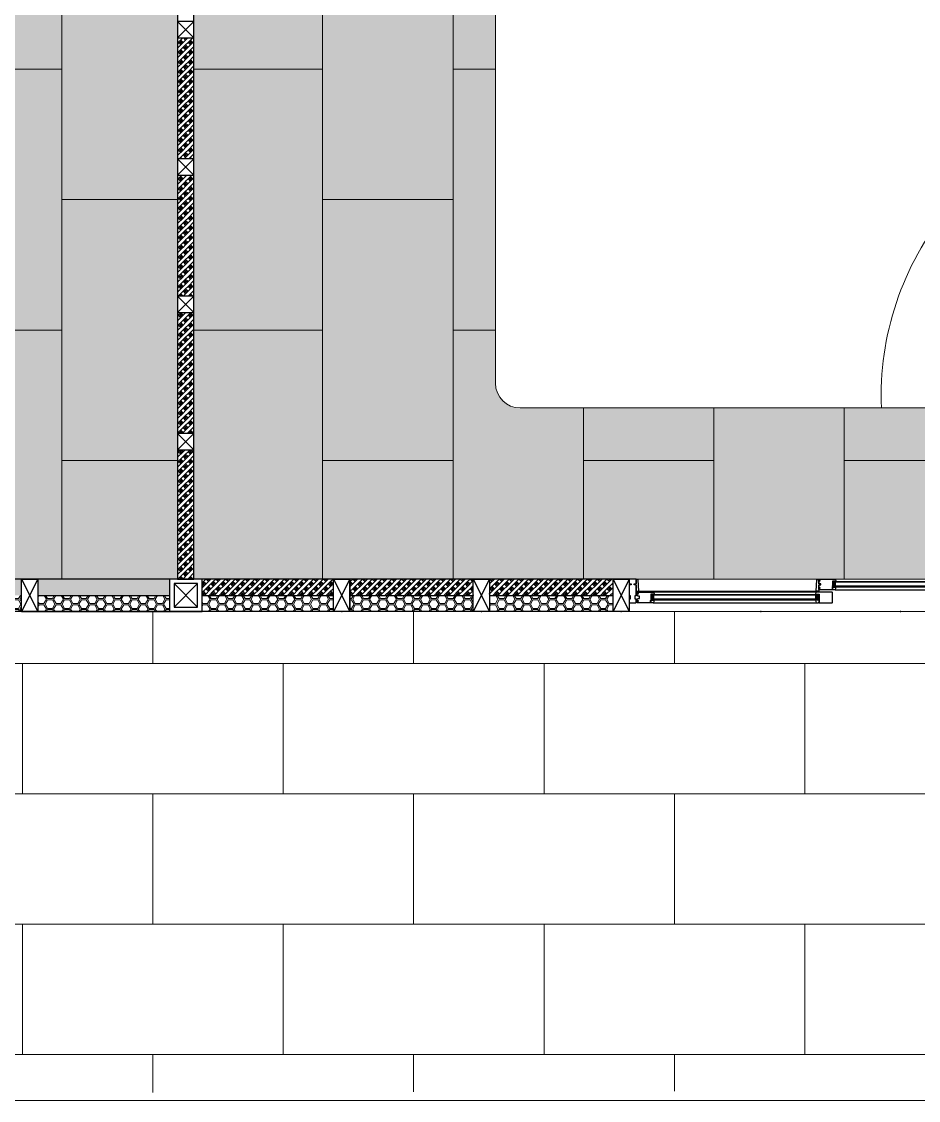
# Model space of a CAD drawing. Header units: millimetres. Extents: x 0 to 77.1, y -22.3 to 58.9.
# Drawn here: x 33.718 to 36.469, y -16.252 to -12.942 of the extents above; entities that cross this region are included whole.
import ezdxf

# ---------------------------------------------------------------- set-up
doc = ezdxf.new("R2010")
doc.units = ezdxf.units.MM
doc.layers.add('0 1 Sombreado', color=7, linetype='Continuous', lineweight=5, true_color=0xd6d6d6)
for name, color, linetype, lineweight in [('0.1normal', 7, 'Continuous', 15), ('01 Moviliario', 251, 'Continuous', 15), ('01gorda', 7, 'Continuous', 30), ('01gris', 252, 'Continuous', 9)]:
    doc.layers.add(name, color=color, linetype=linetype, lineweight=lineweight)
pattern_1 = [(270, (64.6408, 33.3116), (0.4, -7e-17), []), (360, (64.6408, 33.3116), (0.4, 0.4), [0.4, -0.4])]
pattern_2 = [(360, (-22.996736, -38.742258), (0.025980762, 0.015), [0.015, -0.036961524]), (360, (-22.996736, -38.716277), (0.025980762, 0.015), [0.015, -0.036961524]), (60, (-22.981736, -38.742258), (2e-13, 0.03), [0.015, -0.036961524]), (60, (-23.004236, -38.729268), (2e-13, 0.03), [0.015, -0.036961524]), (120, (-22.996736, -38.742258), (-0.025980762, 0.015), [0.015, -0.036961524]), (120, (-22.974236, -38.729268), (-0.025980762, 0.015), [0.015, -0.036961524])]
pattern_3 = [(360, (-19.896734, -38.742258), (0.025980762, 0.015), [0.015, -0.036961524]), (360, (-19.896734, -38.716277), (0.025980762, 0.015), [0.015, -0.036961524]), (60, (-19.881734, -38.742258), (2e-13, 0.03), [0.015, -0.036961524]), (60, (-19.904234, -38.729268), (2e-13, 0.03), [0.015, -0.036961524]), (120, (-19.896734, -38.742258), (-0.025980762, 0.015), [0.015, -0.036961524]), (120, (-19.874234, -38.729268), (-0.025980762, 0.015), [0.015, -0.036961524])]
pattern_4 = [(45, (-19.904234, -38.719758), (4e-18, 0.030000009), [0.01060659, -0.0318198]), (45, (-19.904234, -38.734758), (4e-18, 0.030000009), [0.0318198, -0.01060659]), (45, (-19.896734, -38.742258), (4e-18, 0.030000009), [0.0318198, -0.01060659]), (45, (-19.881734, -38.742258), (4e-18, 0.030000009), [0.01060659, -0.0318198]), (135, (-19.881734, -38.742258), (-0.030000009, 4e-18), [0.01060659, -0.0318198]), (135, (-19.874234, -38.734758), (-0.030000009, 4e-18), [0.01060659, -0.0318198]), (135, (-19.889234, -38.719758), (-0.030000009, 4e-18), [0.01060659, -0.0318198]), (315, (-19.904234, -38.719758), (0.030000009, -1e-17), [0.01060659, -0.0318198]), (360, (-19.889234, -38.742258), (6e-18, 0.03), [0, -0.03]), (360, (-19.892234, -38.742258), (6e-18, 0.03), [0, -0.03]), (360, (-19.886234, -38.742258), (6e-18, 0.03), [0, -0.03]), (360, (-19.889234, -38.739258), (6e-18, 0.03), [0, -0.03]), (360, (-19.874234, -38.727258), (6e-18, 0.03), [0, -0.03]), (360, (-19.874234, -38.724258), (6e-18, 0.03), [0, -0.03]), (360, (-19.874234, -38.730258), (6e-18, 0.03), [0, -0.03]), (360, (-19.877234, -38.727258), (6e-18, 0.03), [0, -0.03]), (360, (-19.901234, -38.727258), (6e-18, 0.03), [0, -0.03]), (360, (-19.889234, -38.715258), (6e-18, 0.03), [0, -0.03])]

# ---------------------------------------------------------------- blocks, each defined once
blk = doc.blocks.new('MHPLS012')
at = {"linetype": 'ByBlock'}
for p, q in [((-2.0238, 0.95), (-0.1524, 0.95)), ((-0.0762, 0.95), (-0.0762, -0.95)), ((-0.0762, 0.95), (0, 0.95)), ((0, 0.95), (0, -0.95)), ((-2.1, -0.8738), (-2.1, 0.8738)), ((-0.4826, 0.8738), (-0.4826, 0.0356)), ((-0.127, 0.8738), (-0.4826, 0.8738)), ((-0.127, 0.0356), (-0.127, 0.8738)), ((-0.7366, 0.3658), (-0.7366, -0.95)), ((-0.5334, 0.0406), (-0.5334, -0.95)), ((-0.4826, 0.0356), (-0.127, 0.0356)), ((-0.4826, -0.0356), (-0.4826, -0.8738)), ((-0.127, -0.0356), (-0.4826, -0.0356)), ((-0.127, -0.8738), (-0.127, -0.0356)), ((-0.4826, -0.8738), (-0.127, -0.8738)), ((-0.1524, -0.95), (-2.0238, -0.95)), ((-0.0762, -0.95), (0, -0.95))]:
    blk.add_line(p, q, dxfattribs=at)
for centre, radius, start, end in [((-2.0238, 0.8738), 0.0762, 90, 180), ((-0.0191, 0.9119), 0.8976, 177.5673, 219.5461), ((1.615, 1.0876), 2.343, 183.3665, 199.2534), ((-0.1524, 0.8738), 0.0762, 0, 90), ((-0.3048, 1.4834), 0.635, 253.7398, 286.2602), ((-1.2266, -0.1247), 0.6943, 3.1663, 42.0658), ((-1.4578, -0.0288), 0.927, 4.2918, 21.7676), ((-0.3048, -0.574), 0.635, 73.7398, 106.2602), ((-0.3048, 0.574), 0.635, 253.7398, 286.2602), ((-0.3048, -1.4834), 0.635, 73.7398, 106.2602), ((-2.0238, -0.8738), 0.0762, 180, 270), ((-0.1524, -0.8738), 0.0762, 270, 0)]:
    blk.add_arc(centre, radius, start, end, dxfattribs=at)
blk = doc.blocks.new('Fenton Door Jamb03')
blk.add_lwpolyline([(84, 1.5), (86, 9.5), (86, 10.5), (85.5, 11), (68, 11), (68, 52.5), (66.5, 54), (1.5, 54), (0, 52.5), (0, 46.7), (6, 46.7), (6, 44), (0, 44), (0, 30), (10, 30), (10, 24), (0, 24), (0, 9.7), (6, 9.7), (6, 7), (0, 7), (0, 1.5), (1.5, 0), (82.1, 0)], close=True)
blk = doc.blocks.new('Fenton Bead')
at = {"color": 7}
blk.add_lwpolyline([(2.1, 12.5, -0.341999), (0.2, 11), (0, 10.7), (0, 1), (1, 0), (18, 0), (18, 0.5), (14.7, 12.9, 0.339454), (13.2, 14), (4.1, 14, 0.341999)], format="xyb", close=True, dxfattribs=at)
blk = doc.blocks.new('Fenton Door Jamb02')
blk.add_lwpolyline([(0, 1.5), (1.5, 0), (82.1, 0), (84, 1.5), (86, 9.5), (86, 10.5), (85.5, 11), (68, 11), (68, 52.5), (66.5, 54), (1.5, 54), (0, 52.5), (0, 1.5)], close=True)
blk = doc.blocks.new('Fenton Door Jamb01')
blk.add_lwpolyline([(3, 21), (3, 19), (0, 19), (0, 9.7), (6, 9.7), (6, 7), (0, 7), (0, 1.5), (1.5, 0), (82.1, 0), (84, 1.5), (86, 9.5), (86, 10.5), (85.5, 11), (68, 11), (68, 52.5), (66.5, 54), (1.5, 54), (0, 52.5), (0, 46.7), (6, 46.7), (6, 44), (0, 44), (0, 35), (3, 35), (3, 33), (12, 33), (12, 21)], close=True)
blk = doc.blocks.new('Fenton Casing')
blk.add_lwpolyline([(1.5, 0), (32.5, 0), (34, 1.5), (34, 17.5), (30, 17.5), (30, 36.5), (34, 36.5), (34, 90), (24, 90), (24, 96), (34, 96), (34, 118.5), (32.5, 120), (1.5, 120), (0, 118.5), (0, 96), (10, 96), (10, 90), (0, 90), (0, 36.5), (4, 36.5), (4, 17.5), (0, 17.5), (0, 1.5)], close=True)
blk = doc.blocks.new('Fenton Seal')
for p, q in [((0, 6), (-3.5, 6)), ((-3.5, 6), (-3.5, 0)), ((-3.5, 0), (0, 0)), ((7.7, 28.5), (0, 28.5)), ((0, 28.5), (0, 6)), ((0, 0), (0, -31.5)), ((15, -31.5), (10.7, 25.7)), ((0, -31.5), (15, -31.5))]:
    blk.add_line(p, q)
blk.add_arc((7.7, 25.5), 3, 4.2891, 90.0015)

msp = doc.modelspace()

# ---------------------------------------------------------------- hatches: boundary and pattern name
at = {"layer": '0 1 Sombreado', "true_color": 0x636466}
h = msp.add_hatch(dxfattribs=at)
h.set_pattern_fill('AR-B816', color=251, scale=0.05)
h.set_pattern_definition([(360, (99.7199, 62.68863), (1e-16, 0.4), []), (90, (99.7199, 62.68863), (-0.4, 0.4), [0.4, -0.4])])
h.paths.add_polyline_path([(37.2712, -16.2206), (37.2712, -14.7206), (37.2712, -14.7523), (36.8176, -14.7523), (34.2712, -14.7523), (34.1712, -14.7523), (33.7176, -14.7523), (31.1712, -14.7523), (31.0712, -14.7523), (31.0712, -14.6523), (31.0712, -14.2559), (31.0712, -14.2559), (31.0712, -14.2059), (31.0712, -13.8344), (31.0712, -13.8344), (31.0712, -13.7844), (31.0712, -12.5701), (31.0712, -12.5701), (31.0702, -12.5701), (31.0712, -12.5701), (31.0712, -12.5201), (31.0712, -12.1487), (31.0712, -12.1487), (31.0712, -12.0987), (31.0712, -11.6023), (29.4712, -11.6023), (29.4712, -11.7023), (29.4712, -12.5701), (29.4712, -13.7844), (29.4712, -13.7844), (29.4712, -13.8344), (29.4712, -14.2059), (29.4712, -14.2059), (29.4712, -14.2559), (29.4712, -14.7523), (29.3712, -14.7523), (26.3712, -14.7523), (26.2712, -14.7523), (25.8176, -14.7523), (25.3891, -14.7523), (24.1533, -14.7523), (24.1033, -14.7523), (23.2712, -14.7523), (23.2712, -16.2523)])
edge = h.paths.add_edge_path(flags=16)
edge.add_spline(control_points=[(26.0056, -15.9443), (26.0049, -15.9452), (25.9924, -15.9604), (25.9801, -15.9791), (25.9732, -15.971), (25.9717, -15.9683)], knot_values=[1.709669, 1.709669, 1.709669, 1.709669, 1.728352, 2.033604, 2.128549, 2.128549, 2.128549, 2.128549], degree=3, periodic=0)
edge.add_spline(control_points=[(25.9717, -15.9683), (25.9663, -15.9769), (25.9541, -15.9945), (25.943, -16.0106), (25.9117, -16.0434), (25.894, -16.0512), (25.8756, -16.0449), (25.8565, -16.045), (25.8439, -16.0376), (25.8403, -16.0181), (25.8569, -15.9951), (25.8668, -15.9756), (25.8926, -15.9507), (25.8566, -15.9642), (25.8438, -15.9551), (25.8651, -15.942), (25.8906, -15.9355), (25.9118, -15.929), (25.9232, -15.9216), (25.9284, -15.9175)], knot_values=[0, 0, 0, 0, 0.275897, 0.50637, 0.837149, 1.050474, 1.263288, 1.480834, 1.659882, 1.865649, 2.123789, 2.379876, 2.601964, 2.852329, 3.006892, 3.223523, 3.490126, 3.723317, 3.945086, 3.945086, 3.945086, 3.945086], degree=3, periodic=0)
edge.add_spline(control_points=[(25.9284, -15.9175), (25.9278, -15.9169), (25.9249, -15.9125), (25.9332, -15.9059), (25.9408, -15.8993)], knot_values=[0.828015, 0.828015, 0.828015, 0.828015, 0.865537, 1.07962, 1.07962, 1.07962, 1.07962], degree=3, periodic=0)
edge.add_line((25.9408, -15.8993), (25.9408, -15.8716))
edge.add_line((25.9408, -15.8716), (25.919, -15.8472))
edge.add_spline(control_points=[(25.919, -15.8472), (25.9156, -15.8531), (25.9059, -15.87), (25.8905, -15.8996), (25.8625, -15.9297), (25.8244, -15.9398), (25.801, -15.8968), (25.8043, -15.8776), (25.8127, -15.8456), (25.8223, -15.8304)], knot_values=[0.013069, 0.013069, 0.013069, 0.013069, 0.185016, 0.502321, 0.82658, 1.114636, 1.438022, 1.670193, 2.014576, 2.014576, 2.014576, 2.014576], degree=3, periodic=0)
edge.add_spline(control_points=[(25.9269, -15.833), (25.9211, -15.8351), (25.9004, -15.842), (25.8724, -15.8609), (25.8441, -15.8469), (25.8243, -15.843), (25.8147, -15.8135), (25.8227, -15.7449)], knot_values=[0, 0, 0, 0, 0.138131, 0.463306, 0.730296, 0.94987, 1.273816, 1.273816, 1.273816, 1.273816], degree=3, periodic=0)
edge.add_spline(control_points=[(25.8227, -15.7449), (25.82, -15.7445), (25.7984, -15.7396), (25.7481, -15.7032), (25.7231, -15.6657), (25.718, -15.6459)], knot_values=[2.076759, 2.076759, 2.076759, 2.076759, 2.145976, 2.626628, 3.017028, 3.017028, 3.017028, 3.017028], degree=3, periodic=0)
edge.add_spline(control_points=[(25.718, -15.6459), (25.6429, -15.6618), (25.6078, -15.6711), (25.5853, -15.6855), (25.538, -15.7006), (25.5191, -15.6863), (25.5115, -15.6813)], knot_values=[3.15022, 3.15022, 3.15022, 3.15022, 3.517663, 3.791101, 4.145898, 4.357548, 4.357548, 4.357548, 4.357548], degree=3, periodic=0)
edge.add_spline(control_points=[(25.5115, -15.6813), (25.4995, -15.6869), (25.4749, -15.6966), (25.4297, -15.7279), (25.3806, -15.722), (25.3623, -15.7019), (25.3589, -15.692)], knot_values=[1.107441, 1.107441, 1.107441, 1.107441, 1.427826, 1.798298, 2.146057, 2.421539, 2.421539, 2.421539, 2.421539], degree=3, periodic=0)
edge.add_line((25.3589, -15.692), (25.3589, -16.0432))
edge.add_line((25.3589, -16.0432), (24.5785, -16.0432))
edge.add_line((24.5785, -16.0432), (24.5785, -15.2711))
edge.add_line((24.5785, -15.2711), (25.3589, -15.2711))
edge.add_line((25.3589, -15.2711), (25.3589, -15.5884))
edge.add_line((25.3589, -15.5884), (25.4657, -15.5884))
edge.add_spline(control_points=[(25.4657, -15.5884), (25.4704, -15.5799), (25.4846, -15.5617), (25.5077, -15.549), (25.5226, -15.5456)], knot_values=[1.491604, 1.491604, 1.491604, 1.491604, 1.73786, 2.051843, 2.051843, 2.051843, 2.051843], degree=3, periodic=0)
edge.add_spline(control_points=[(25.5226, -15.5456), (25.5257, -15.5406), (25.5311, -15.5348), (25.5379, -15.5325), (25.5408, -15.5307)], knot_values=[6.548612, 6.548612, 6.548612, 6.548612, 6.762311, 6.927492, 6.927492, 6.927492, 6.927492], degree=3, periodic=0)
edge.add_line((25.5408, -15.5307), (25.5408, -15.4173))
edge.add_arc((25.562, -15.372), 0.05, 221.7404, 244.8569, ccw=False)
edge.add_line((25.5247, -15.4053), (25.5178, -15.3975))
edge.add_arc((25.5551, -15.3642), 0.05, 131.7404, 221.7404, ccw=False)
edge.add_line((25.5218, -15.3269), (25.9382, -14.9553))
edge.add_arc((26.0048, -15.03), 0.1, 41.7404, 131.7404, ccw=False)
edge.add_line((26.0794, -14.9634), (26.5143, -15.4508))
edge.add_arc((26.4397, -15.5174), 0.1, -48.2596, 41.7404, ccw=False)
edge.add_line((26.5063, -15.592), (26.0899, -15.9636))
edge.add_arc((26.0566, -15.9263), 0.05, -138.2596, -48.2596, ccw=False)
edge.add_line((26.0193, -15.9596), (26.0056, -15.9443))
edge = h.paths.add_edge_path(flags=0)
edge.add_spline(control_points=[(26.1005, -15.611), (26.12, -15.5961), (26.1294, -15.5882), (26.1497, -15.5619), (26.1974, -15.5002), (26.1536, -15.4106), (26.0955, -15.2805), (25.9785, -15.2651), (25.9099, -15.2795), (25.8548, -15.3297), (25.8281, -15.3559), (25.8197, -15.3646)], knot_values=[0.165501, 0.165501, 0.165501, 0.165501, 0.557623, 0.859104, 1.272464, 1.759933, 2.356194, 2.847852, 3.261618, 3.793025, 4.039868, 4.039868, 4.039868, 4.039868], degree=3, periodic=0)
edge = h.paths.add_edge_path(flags=0)
edge.add_arc((25.1892, -15.7775), 0.0278, -90, 270)
edge = h.paths.add_edge_path(flags=0)
edge.add_arc((25.1892, -15.7775), 0.00963, -90, 270)
edge = h.paths.add_edge_path(flags=0)
edge.add_arc((25.1892, -15.7775), 0.0116, -90, 3.0374, ccw=False)
edge.add_arc((25.1892, -15.7775), 0.0116, -302.4673, -90, ccw=False)
edge.add_line((25.1954, -15.7677), (25.2028, -15.7612))
edge.add_line((25.2028, -15.7612), (25.2007, -15.7769))
edge = h.paths.add_edge_path(flags=0)
edge.add_arc((24.9397, -15.7612), 0.0626, -90, 270)
edge = h.paths.add_edge_path(flags=0)
edge.add_arc((24.7017, -15.6396), 0.0278, -90, 270)
edge = h.paths.add_edge_path(flags=0)
edge.add_arc((24.7017, -15.6396), 0.00991, -90, 270)
edge = h.paths.add_edge_path(flags=0)
edge.add_arc((24.7017, -15.6396), 0.0116, -161.9623, -90, ccw=False)
edge.add_line((24.6907, -15.6432), (24.6809, -15.6432))
edge.add_line((24.6809, -15.6432), (24.6905, -15.6367))
edge.add_arc((24.7017, -15.6396), 0.0116, 90, 165.6715, ccw=False)
edge.add_arc((24.7017, -15.6396), 0.0116, -90, 90, ccw=False)
edge = h.paths.add_edge_path(flags=16)
edge.add_spline(control_points=[(24.2605, -15.3701), (24.2688, -15.3751), (24.3081, -15.3985), (24.3326, -15.4123), (24.3556, -15.4301), (24.3562, -15.4306)], knot_values=[10.084339, 10.084339, 10.084339, 10.084339, 10.225855, 10.781725, 10.7969, 10.7969, 10.7969, 10.7969], degree=3, periodic=0)
edge.add_arc((24.3088, -15.4466), 0.05, 18.6927, 39.9661, ccw=False)
edge.add_spline(control_points=[(24.3562, -15.4306), (24.3772, -15.4471), (24.4151, -15.4825), (24.4128, -15.5131), (24.3992, -15.5595), (24.3623, -15.5708), (24.3288, -15.5772), (24.301, -15.5632), (24.2815, -15.5524)], knot_values=[7.68035, 7.68035, 7.68035, 7.68035, 8.203114, 8.529952, 8.933756, 9.296958, 9.639394, 10.084339, 10.084339, 10.084339, 10.084339], degree=3, periodic=0)
edge.add_line((24.2815, -15.5524), (24.0603, -15.8003))
edge.add_spline(control_points=[(24.0603, -15.8003), (24.0692, -15.8151), (24.0849, -15.8446), (24.0765, -15.893), (24.0215, -15.9142), (23.99, -15.9128), (23.9656, -15.8942), (23.9548, -15.8842)], knot_values=[1.488412, 1.488412, 1.488412, 1.488412, 1.842144, 2.254394, 2.697302, 3.044763, 3.407696, 3.407696, 3.407696, 3.407696], degree=3, periodic=0)
edge.add_arc((23.9625, -15.8348), 0.05, 228.2596, 261.0983, ccw=False)
edge.add_arc((23.896, -15.9094), 0.05, -41.7404, 48.2596, ccw=False)
edge.add_line((23.9333, -15.9427), (23.9182, -15.9596))
edge.add_arc((23.8809, -15.9263), 0.05, -131.7404, -41.7404, ccw=False)
edge.add_line((23.8476, -15.9636), (23.4311, -15.592))
edge.add_arc((23.4977, -15.5174), 0.1, 138.2596, 228.2596, ccw=False)
edge.add_line((23.4231, -15.4508), (23.858, -14.9634))
edge.add_arc((23.9326, -15.03), 0.1, 48.2596, 138.2596, ccw=False)
edge.add_line((23.9992, -14.9553), (24.4156, -15.3269))
edge.add_arc((24.3824, -15.3642), 0.05, -41.7404, 48.2596, ccw=False)
edge.add_line((24.4197, -15.3975), (24.4127, -15.4053))
edge.add_arc((24.3754, -15.372), 0.05, -126.0397, -41.7404, ccw=False)
edge = h.paths.add_edge_path(flags=0)
edge.add_line((23.6871, -15.656), (23.6069, -15.5845))
edge.add_arc((23.6735, -15.5099), 0.1, 138.2596, 228.2596, ccw=False)
edge.add_line((23.5989, -15.4433), (23.8786, -15.1298))
edge.add_arc((23.9532, -15.1964), 0.1, 48.2596, 138.2596, ccw=False)
edge.add_line((24.0198, -15.1218), (24.0767, -15.1725))
edge.add_spline(control_points=[(24.0767, -15.1725), (24.0791, -15.1726), (24.0956, -15.1729), (24.1129, -15.1723), (24.1162, -15.1826), (24.1166, -15.1868)], knot_values=[7.052244, 7.052244, 7.052244, 7.052244, 7.104775, 7.431857, 7.588448, 7.588448, 7.588448, 7.588448], degree=3, periodic=0)
edge.add_spline(control_points=[(24.1166, -15.1868), (24.1369, -15.1844), (24.1781, -15.1855), (24.2191, -15.1894), (24.2355, -15.22), (24.2377, -15.2541), (24.2493, -15.3297), (24.257, -15.3597), (24.2605, -15.3701)], knot_values=[7.413859, 7.413859, 7.413859, 7.413859, 7.835327, 8.22811, 8.554299, 8.916163, 9.463861, 9.794065, 9.794065, 9.794065, 9.794065], degree=3, periodic=0)
edge.add_spline(control_points=[(24.2605, -15.3701), (24.2613, -15.3727), (24.2657, -15.3851), (24.2744, -15.4036), (24.2885, -15.407), (24.3003, -15.4201), (24.3155, -15.4621), (24.3242, -15.493), (24.3078, -15.5205), (24.2913, -15.538), (24.2828, -15.5253), (24.2696, -15.5035), (24.2527, -15.4816), (24.2396, -15.4577), (24.2355, -15.4807), (24.2443, -15.4965), (24.2439, -15.5174), (24.2291, -15.4998), (24.2124, -15.4765), (24.2093, -15.4491), (24.2213, -15.4193), (24.2196, -15.3945), (24.2106, -15.3834), (24.1951, -15.346), (24.1878, -15.327)], knot_values=[1.227412, 1.227412, 1.227412, 1.227412, 1.307591, 1.628238, 1.842492, 2.088211, 2.495474, 2.839351, 3.180287, 3.445942, 3.643343, 3.953826, 4.296261, 4.551576, 4.776096, 5.058964, 5.275236, 5.508829, 5.846408, 6.159357, 6.504574, 6.78934, 7.056079, 7.413859, 7.413859, 7.413859, 7.413859], degree=3, periodic=0)
edge.add_spline(control_points=[(24.1878, -15.327), (24.1738, -15.3188), (24.1458, -15.3026), (24.1261, -15.292), (24.1162, -15.2869)], knot_values=[11.186489, 11.186489, 11.186489, 11.186489, 11.416893, 11.675803, 11.675803, 11.675803, 11.675803], degree=3, periodic=0)
edge.add_spline(control_points=[(24.1162, -15.2869), (24.1156, -15.2881), (24.1104, -15.2944), (24.0808, -15.2948), (24.0724, -15.2974), (24.0457, -15.3151), (24.0251, -15.3559), (24.0145, -15.3739)], knot_values=[8.492704, 8.492704, 8.492704, 8.492704, 8.54403, 8.817538, 9.127803, 9.45951, 9.944338, 9.944338, 9.944338, 9.944338], degree=3, periodic=0)
edge.add_spline(control_points=[(24.0145, -15.3739), (24.017, -15.3768), (24.029, -15.3911), (24.0436, -15.4117), (24.0533, -15.4375), (24.0555, -15.4476)], knot_values=[3.347377, 3.347377, 3.347377, 3.347377, 3.444477, 3.838464, 4.108928, 4.108928, 4.108928, 4.108928], degree=3, periodic=0)
edge.add_spline(control_points=[(24.0555, -15.4476), (24.0565, -15.4525), (24.0581, -15.4636), (24.0567, -15.4732), (24.0546, -15.4787)], knot_values=[3.04399, 3.04399, 3.04399, 3.04399, 3.173134, 3.347377, 3.347377, 3.347377, 3.347377], degree=3, periodic=0)
edge.add_spline(control_points=[(24.0546, -15.4787), (24.0555, -15.4819), (24.0571, -15.4932), (24.0394, -15.5245), (24.0065, -15.5484), (23.9894, -15.566), (23.9734, -15.5639), (23.967, -15.5617)], knot_values=[0.080384, 0.080384, 0.080384, 0.080384, 0.210319, 0.527254, 0.86581, 1.122555, 1.32355, 1.32355, 1.32355, 1.32355], degree=3, periodic=0)
edge.add_spline(control_points=[(23.967, -15.5617), (23.9602, -15.5636), (23.9526, -15.5646), (23.9448, -15.5648)], knot_values=[1.907386, 1.907386, 1.907386, 1.907386, 2.079531, 2.079531, 2.079531, 2.079531], degree=3, periodic=0)
edge.add_spline(control_points=[(23.9448, -15.5648), (23.9375, -15.5649), (23.9087, -15.5626), (23.8846, -15.5485), (23.8665, -15.5355), (23.865, -15.5344)], knot_values=[1.241332, 1.241332, 1.241332, 1.241332, 1.401124, 1.865821, 1.907386, 1.907386, 1.907386, 1.907386], degree=3, periodic=0)
edge.add_spline(control_points=[(23.865, -15.5344), (23.8555, -15.5412), (23.8337, -15.5584), (23.8126, -15.5829), (23.7948, -15.5897), (23.7908, -15.6169), (23.7904, -15.6263), (23.7904, -15.6269)], knot_values=[0.204874, 0.204874, 0.204874, 0.204874, 0.47385, 0.848606, 1.100796, 1.450919, 1.474908, 1.474908, 1.474908, 1.474908], degree=3, periodic=0)
edge.add_spline(control_points=[(23.7904, -15.6269), (23.8015, -15.6506), (23.8152, -15.6759), (23.8295, -15.7008)], knot_values=[0, 0, 0, 0, 0.313508, 0.313508, 0.313508, 0.313508], degree=3, periodic=0)
edge.add_spline(control_points=[(23.8295, -15.7008), (23.8397, -15.704), (23.8679, -15.7122), (23.9004, -15.7214), (23.9202, -15.7226), (23.9429, -15.7107), (23.9717, -15.7118), (23.9935, -15.7234), (24.0293, -15.7418), (23.9988, -15.7436), (23.9823, -15.7424), (23.9651, -15.7405), (23.9885, -15.7581), (24.0335, -15.7869), (24.0554, -15.7998), (24.0341, -15.8129), (24.0154, -15.8329), (23.9868, -15.8244), (23.9597, -15.817), (23.9259, -15.8034), (23.901, -15.7763), (23.8882, -15.7703), (23.8741, -15.7676), (23.8696, -15.7668)], knot_values=[2.34837, 2.34837, 2.34837, 2.34837, 2.606177, 3.018845, 3.279186, 3.567585, 3.87918, 4.190581, 4.504806, 4.758939, 5.039968, 5.226085, 5.493085, 5.968741, 6.222875, 6.483636, 6.798508, 7.111528, 7.438712, 7.806896, 8.166435, 8.444744, 8.556795, 8.556795, 8.556795, 8.556795], degree=3, periodic=0)
edge.add_spline(control_points=[(23.8696, -15.7668), (23.8527, -15.764), (23.8271, -15.7611), (23.8025, -15.7575), (23.8005, -15.7572)], knot_values=[1.892664, 1.892664, 1.892664, 1.892664, 2.310465, 2.34837, 2.34837, 2.34837, 2.34837], degree=3, periodic=0)
edge.add_spline(control_points=[(23.8005, -15.7572), (23.7746, -15.7534), (23.7358, -15.7462), (23.7129, -15.7399), (23.6956, -15.7196), (23.691, -15.6866), (23.6879, -15.6637), (23.6871, -15.656)], knot_values=[0.236331, 0.236331, 0.236331, 0.236331, 0.718232, 1.007659, 1.301935, 1.694093, 1.892664, 1.892664, 1.892664, 1.892664], degree=3, periodic=0)
at = {"layer": '0 1 Sombreado', "true_color": 0xebebeb}
h = msp.add_hatch(color=7, dxfattribs=at)
h.dxf.hatch_style = 1
h.paths.add_polyline_path([(33.3391, -11.7023), (33.3641, -11.7023, 0.414214), (34.1462, -12.4844), (34.1462, -11.7023), (34.1712, -11.7023), (34.1962, -11.7023), (34.1962, -14.6523), (33.045, -14.6523, 0.414214), (33.1212, -14.5761), (33.1212, -13.7285, 0.414214), (33.045, -13.6523), (31.2982, -13.6523, 0.414214), (31.222, -13.7285), (31.222, -13.6523), (31.1712, -13.6523), (31.1712, -12.7023), (31.222, -12.7023), (31.222, -12.6261, 0.414214), (31.2982, -12.7023), (33.045, -12.7023, 0.414214), (33.1212, -12.6261), (33.1212, -11.7785, 0.414214), (33.045, -11.7023)])
at = {"layer": '0 1 Sombreado', "true_color": 0x636466}
h = msp.add_hatch(dxfattribs=at)
h.set_pattern_fill('AR-B816', color=251, scale=0.05, angle=-90)
h.set_pattern_definition(pattern_1)
h.paths.add_polyline_path([(33.3391, -11.7023), (33.3641, -11.7023, 0.414214), (34.1462, -12.4844), (34.1462, -11.7023), (34.1712, -11.7023), (34.1962, -11.7023), (34.1962, -14.6523), (33.045, -14.6523, 0.414214), (33.1212, -14.5761), (33.1212, -13.7285, 0.414214), (33.045, -13.6523), (31.2982, -13.6523, 0.414214), (31.222, -13.7285), (31.222, -13.6523), (31.1712, -13.6523), (31.1712, -12.7023), (31.222, -12.7023), (31.222, -12.6261, 0.414214), (31.2982, -12.7023), (33.045, -12.7023, 0.414214), (33.1212, -12.6261), (33.1212, -11.7785, 0.414214), (33.045, -11.7023)])
at = {"layer": '0 1 Sombreado', "true_color": 0xebebeb}
h = msp.add_hatch(color=7, dxfattribs=at)
h.dxf.hatch_style = 1
h.paths.add_polyline_path([(35.0783, -11.7023), (35.1033, -11.7023), (37.2712, -11.7023), (37.2712, -12.2273), (37.195, -12.2273), (37.195, -12.3035, 0.414214), (37.1188, -12.2273), (35.2474, -12.2273, 0.414214), (35.1712, -12.3035), (35.1712, -14.0511, 0.414214), (35.2474, -14.1273), (37.1188, -14.1273, 0.414214), (37.195, -14.0511), (37.195, -14.1273), (37.2712, -14.1273), (37.2712, -14.6523), (34.2462, -14.6523), (34.2462, -11.7023), (34.2712, -11.7023), (34.2962, -11.7023), (34.2962, -12.4844, 0.414214)])
at = {"layer": '0 1 Sombreado', "true_color": 0x636466}
h = msp.add_hatch(dxfattribs=at)
h.set_pattern_fill('AR-B816', color=251, scale=0.05, angle=-90)
h.set_pattern_definition(pattern_1)
h.paths.add_polyline_path([(35.0783, -11.7023), (35.1033, -11.7023), (37.2712, -11.7023), (37.2712, -12.2273), (37.195, -12.2273), (37.195, -12.3035, 0.414214), (37.1188, -12.2273), (35.2474, -12.2273, 0.414214), (35.1712, -12.3035), (35.1712, -14.0511, 0.414214), (35.2474, -14.1273), (37.1188, -14.1273, 0.414214), (37.195, -14.0511), (37.195, -14.1273), (37.2712, -14.1273), (37.2712, -14.6523), (34.2462, -14.6523), (34.2462, -11.7023), (34.2712, -11.7023), (34.2962, -11.7023), (34.2962, -12.4844, 0.414214)])
at = {"layer": '01gris'}
h = msp.add_hatch(dxfattribs=at)
h.set_pattern_fill('LATTICE3', color=256, scale=0.03, pattern_type=2)
h.set_pattern_definition([(45, (-19.929234, -33.383306), (4e-18, 0.030000009), [0.01060659, -0.0318198]), (45, (-19.929234, -33.398306), (4e-18, 0.030000009), [0.0318198, -0.01060659]), (45, (-19.921734, -33.405806), (4e-18, 0.030000009), [0.0318198, -0.01060659]), (45, (-19.906734, -33.405806), (4e-18, 0.030000009), [0.01060659, -0.0318198]), (135, (-19.906734, -33.405806), (-0.030000009, 4e-18), [0.01060659, -0.0318198]), (135, (-19.899234, -33.398306), (-0.030000009, 4e-18), [0.01060659, -0.0318198]), (135, (-19.914234, -33.383306), (-0.030000009, 4e-18), [0.01060659, -0.0318198]), (315, (-19.929234, -33.383306), (0.030000009, -1e-17), [0.01060659, -0.0318198]), (360, (-19.914234, -33.405806), (6e-18, 0.03), [0, -0.03]), (360, (-19.917234, -33.405806), (6e-18, 0.03), [0, -0.03]), (360, (-19.911234, -33.405806), (6e-18, 0.03), [0, -0.03]), (360, (-19.914234, -33.402806), (6e-18, 0.03), [0, -0.03]), (360, (-19.899234, -33.390806), (6e-18, 0.03), [0, -0.03]), (360, (-19.899234, -33.387806), (6e-18, 0.03), [0, -0.03]), (360, (-19.899234, -33.393806), (6e-18, 0.03), [0, -0.03]), (360, (-19.902234, -33.390806), (6e-18, 0.03), [0, -0.03]), (360, (-19.926234, -33.390806), (6e-18, 0.03), [0, -0.03]), (360, (-19.914234, -33.378806), (6e-18, 0.03), [0, -0.03])])
h.paths.add_polyline_path([(34.2462, -13.363), (34.1962, -13.363), (34.1962, -12.9916), (34.2462, -12.9916)])
h = msp.add_hatch(dxfattribs=at)
h.set_pattern_fill('LATTICE3', color=256, scale=0.03, pattern_type=2)
h.set_pattern_definition([(45, (-19.929234, -32.961877), (4e-18, 0.030000009), [0.01060659, -0.0318198]), (45, (-19.929234, -32.976877), (4e-18, 0.030000009), [0.0318198, -0.01060659]), (45, (-19.921734, -32.984377), (4e-18, 0.030000009), [0.0318198, -0.01060659]), (45, (-19.906734, -32.984377), (4e-18, 0.030000009), [0.01060659, -0.0318198]), (135, (-19.906734, -32.984377), (-0.030000009, 4e-18), [0.01060659, -0.0318198]), (135, (-19.899234, -32.976877), (-0.030000009, 4e-18), [0.01060659, -0.0318198]), (135, (-19.914234, -32.961877), (-0.030000009, 4e-18), [0.01060659, -0.0318198]), (315, (-19.929234, -32.961877), (0.030000009, -1e-17), [0.01060659, -0.0318198]), (360, (-19.914234, -32.984377), (6e-18, 0.03), [0, -0.03]), (360, (-19.917234, -32.984377), (6e-18, 0.03), [0, -0.03]), (360, (-19.911234, -32.984377), (6e-18, 0.03), [0, -0.03]), (360, (-19.914234, -32.981377), (6e-18, 0.03), [0, -0.03]), (360, (-19.899234, -32.969377), (6e-18, 0.03), [0, -0.03]), (360, (-19.899234, -32.966377), (6e-18, 0.03), [0, -0.03]), (360, (-19.899234, -32.972377), (6e-18, 0.03), [0, -0.03]), (360, (-19.902234, -32.969377), (6e-18, 0.03), [0, -0.03]), (360, (-19.926234, -32.969377), (6e-18, 0.03), [0, -0.03]), (360, (-19.914234, -32.957377), (6e-18, 0.03), [0, -0.03])])
h.paths.add_polyline_path([(34.2462, -13.7844), (34.1962, -13.7844), (34.1962, -13.413), (34.2462, -13.413)])
h = msp.add_hatch(dxfattribs=at)
h.set_pattern_fill('LATTICE3', color=256, scale=0.03, pattern_type=2)
h.set_pattern_definition([(45, (-19.929234, -32.540448), (4e-18, 0.030000009), [0.01060659, -0.0318198]), (45, (-19.929234, -32.555448), (4e-18, 0.030000009), [0.0318198, -0.01060659]), (45, (-19.921734, -32.562948), (4e-18, 0.030000009), [0.0318198, -0.01060659]), (45, (-19.906734, -32.562948), (4e-18, 0.030000009), [0.01060659, -0.0318198]), (135, (-19.906734, -32.562948), (-0.030000009, 4e-18), [0.01060659, -0.0318198]), (135, (-19.899234, -32.555448), (-0.030000009, 4e-18), [0.01060659, -0.0318198]), (135, (-19.914234, -32.540448), (-0.030000009, 4e-18), [0.01060659, -0.0318198]), (315, (-19.929234, -32.540448), (0.030000009, -1e-17), [0.01060659, -0.0318198]), (360, (-19.914234, -32.562948), (6e-18, 0.03), [0, -0.03]), (360, (-19.917234, -32.562948), (6e-18, 0.03), [0, -0.03]), (360, (-19.911234, -32.562948), (6e-18, 0.03), [0, -0.03]), (360, (-19.914234, -32.559948), (6e-18, 0.03), [0, -0.03]), (360, (-19.899234, -32.547948), (6e-18, 0.03), [0, -0.03]), (360, (-19.899234, -32.544948), (6e-18, 0.03), [0, -0.03]), (360, (-19.899234, -32.550948), (6e-18, 0.03), [0, -0.03]), (360, (-19.902234, -32.547948), (6e-18, 0.03), [0, -0.03]), (360, (-19.926234, -32.547948), (6e-18, 0.03), [0, -0.03]), (360, (-19.914234, -32.535948), (6e-18, 0.03), [0, -0.03])])
h.paths.add_polyline_path([(34.2462, -14.2059), (34.1962, -14.2059), (34.1962, -13.8344), (34.2462, -13.8344)])
h = msp.add_hatch(dxfattribs=at)
h.set_pattern_fill('LATTICE3', color=256, scale=0.03, pattern_type=2)
h.set_pattern_definition([(45, (-19.929234, -32.11902), (4e-18, 0.030000009), [0.01060659, -0.0318198]), (45, (-19.929234, -32.13402), (4e-18, 0.030000009), [0.0318198, -0.01060659]), (45, (-19.921734, -32.14152), (4e-18, 0.030000009), [0.0318198, -0.01060659]), (45, (-19.906734, -32.14152), (4e-18, 0.030000009), [0.01060659, -0.0318198]), (135, (-19.906734, -32.14152), (-0.030000009, 4e-18), [0.01060659, -0.0318198]), (135, (-19.899234, -32.13402), (-0.030000009, 4e-18), [0.01060659, -0.0318198]), (135, (-19.914234, -32.11902), (-0.030000009, 4e-18), [0.01060659, -0.0318198]), (315, (-19.929234, -32.11902), (0.030000009, -1e-17), [0.01060659, -0.0318198]), (360, (-19.914234, -32.14152), (6e-18, 0.03), [0, -0.03]), (360, (-19.917234, -32.14152), (6e-18, 0.03), [0, -0.03]), (360, (-19.911234, -32.14152), (6e-18, 0.03), [0, -0.03]), (360, (-19.914234, -32.13852), (6e-18, 0.03), [0, -0.03]), (360, (-19.899234, -32.12652), (6e-18, 0.03), [0, -0.03]), (360, (-19.899234, -32.12352), (6e-18, 0.03), [0, -0.03]), (360, (-19.899234, -32.12952), (6e-18, 0.03), [0, -0.03]), (360, (-19.902234, -32.12652), (6e-18, 0.03), [0, -0.03]), (360, (-19.926234, -32.12652), (6e-18, 0.03), [0, -0.03]), (360, (-19.914234, -32.11452), (6e-18, 0.03), [0, -0.03])])
h.paths.add_polyline_path([(34.2462, -14.6523), (34.1962, -14.6523), (34.1962, -14.2559), (34.2462, -14.2559)])
h = msp.add_hatch(dxfattribs=at)
h.set_pattern_fill('LATTICE3', color=256, scale=0.03, pattern_type=2)
h.set_pattern_definition([(45, (-23.004236, -38.719758), (4e-18, 0.030000009), [0.01060659, -0.0318198]), (45, (-23.004236, -38.734758), (4e-18, 0.030000009), [0.0318198, -0.01060659]), (45, (-22.996736, -38.742258), (4e-18, 0.030000009), [0.0318198, -0.01060659]), (45, (-22.981736, -38.742258), (4e-18, 0.030000009), [0.01060659, -0.0318198]), (135, (-22.981736, -38.742258), (-0.030000009, 4e-18), [0.01060659, -0.0318198]), (135, (-22.974236, -38.734758), (-0.030000009, 4e-18), [0.01060659, -0.0318198]), (135, (-22.989236, -38.719758), (-0.030000009, 4e-18), [0.01060659, -0.0318198]), (315, (-23.004236, -38.719758), (0.030000009, -1e-17), [0.01060659, -0.0318198]), (360, (-22.989236, -38.742258), (6e-18, 0.03), [0, -0.03]), (360, (-22.992236, -38.742258), (6e-18, 0.03), [0, -0.03]), (360, (-22.986236, -38.742258), (6e-18, 0.03), [0, -0.03]), (360, (-22.989236, -38.739258), (6e-18, 0.03), [0, -0.03]), (360, (-22.974236, -38.727258), (6e-18, 0.03), [0, -0.03]), (360, (-22.974236, -38.724258), (6e-18, 0.03), [0, -0.03]), (360, (-22.974236, -38.730258), (6e-18, 0.03), [0, -0.03]), (360, (-22.977236, -38.727258), (6e-18, 0.03), [0, -0.03]), (360, (-23.001236, -38.727258), (6e-18, 0.03), [0, -0.03]), (360, (-22.989236, -38.715258), (6e-18, 0.03), [0, -0.03])])
h.paths.add_polyline_path([(32.0033, -14.6523), (31.6248, -14.6523), (31.6248, -14.7023), (32.0033, -14.7023)])
h.paths.add_polyline_path([(32.4319, -14.6523), (32.0533, -14.6523), (32.0533, -14.7023), (32.4319, -14.7023)])
h.paths.add_polyline_path([(32.8605, -14.6523), (32.4819, -14.6523), (32.4819, -14.7023), (32.8605, -14.7023)])
h.paths.add_polyline_path([(33.2891, -14.6523), (32.9105, -14.6523), (32.9105, -14.7023), (33.2891, -14.7023)])
h.paths.add_polyline_path([(33.7176, -14.6523), (33.3391, -14.6523), (33.3391, -14.7023), (33.7176, -14.7023)])
h.paths.add_polyline_path([(34.1712, -14.6523), (33.7676, -14.6523), (33.7676, -14.7023), (34.1712, -14.7023)])
h.paths.add_polyline_path([(31.5748, -14.6523), (31.1712, -14.6523), (31.1712, -14.7023), (31.5748, -14.7023)])
h = msp.add_hatch(dxfattribs=at)
h.set_pattern_fill('LATTICE3', color=256, scale=0.03, pattern_type=2)
h.set_pattern_definition(pattern_4)
h.paths.add_polyline_path([(34.6748, -14.6523), (34.2712, -14.6523), (34.2712, -14.7023), (34.6748, -14.7023)])
h = msp.add_hatch(dxfattribs=at)
h.set_pattern_fill('LATTICE3', color=256, scale=0.03, pattern_type=2)
h.set_pattern_definition(pattern_4)
h.paths.add_polyline_path([(35.1033, -14.6523), (34.7248, -14.6523), (34.7248, -14.7023), (35.1033, -14.7023)])
h = msp.add_hatch(dxfattribs=at)
h.set_pattern_fill('LATTICE3', color=256, scale=0.03, pattern_type=2)
h.set_pattern_definition(pattern_4)
h.paths.add_polyline_path([(35.5319, -14.6523), (35.1533, -14.6523), (35.1533, -14.7023), (35.5319, -14.7023)])
h = msp.add_hatch(dxfattribs=at)
h.set_pattern_fill('HEXPERF', color=256, scale=0.03, pattern_type=2)
h.set_pattern_definition(pattern_2)
h.paths.add_polyline_path([(33.7176, -14.7023), (33.3391, -14.7023), (33.3391, -14.7523), (33.7176, -14.7523)])
h = msp.add_hatch(dxfattribs=at)
h.set_pattern_fill('HEXPERF', color=256, scale=0.03, pattern_type=2)
h.set_pattern_definition(pattern_2)
h.paths.add_polyline_path([(34.1712, -14.7023), (33.7676, -14.7023), (33.7676, -14.7523), (34.1712, -14.7523)])
h = msp.add_hatch(dxfattribs=at)
h.set_pattern_fill('HEXPERF', color=256, scale=0.03, pattern_type=2)
h.set_pattern_definition(pattern_3)
h.paths.add_polyline_path([(34.6748, -14.7023), (34.2712, -14.7023), (34.2712, -14.7523), (34.6748, -14.7523)])
h = msp.add_hatch(dxfattribs=at)
h.set_pattern_fill('HEXPERF', color=256, scale=0.03, pattern_type=2)
h.set_pattern_definition(pattern_3)
h.paths.add_polyline_path([(35.1033, -14.7023), (34.7248, -14.7023), (34.7248, -14.7523), (35.1033, -14.7523)])
h = msp.add_hatch(dxfattribs=at)
h.set_pattern_fill('HEXPERF', color=256, scale=0.03, pattern_type=2)
h.set_pattern_definition(pattern_3)
h.paths.add_polyline_path([(35.5319, -14.7023), (35.1533, -14.7023), (35.1533, -14.7523), (35.5319, -14.7523)])

# ---------------------------------------------------------------- linework, layer by layer
at = {"color": 9}
for p, q in [((36.2049, -14.6753), (36.208, -14.6608)), ((36.2049, -14.6608), (36.208, -14.6753)), ((36.208, -14.6741), (36.2116, -14.662)), ((36.208, -14.662), (36.2116, -14.6741)), ((35.6116, -14.6896), (36.1546, -14.6896)), ((35.6504, -14.7141), (35.654, -14.702)), ((35.6504, -14.702), (35.654, -14.7141)), ((36.1608, -14.7141), (36.1572, -14.702)), ((36.1608, -14.702), (36.1572, -14.7141)), ((36.1638, -14.7153), (36.1608, -14.7008)), ((36.1638, -14.7008), (36.1608, -14.7153))]:
    msp.add_line(p, q, dxfattribs=at)
for p, q in [((36.1553, -14.6923), (35.6559, -14.6923)), ((36.2129, -14.6856), (36.7469, -14.6856)), ((35.6554, -14.7256), (36.1558, -14.7256))]:
    msp.add_line(p, q)
for points in [[(36.2049, -14.6753), (36.208, -14.6753), (36.208, -14.6608), (36.2049, -14.6608)], [(36.7519, -14.662), (36.208, -14.662), (36.208, -14.6596), (36.7519, -14.6596)], [(36.208, -14.6741), (36.2116, -14.6741), (36.2116, -14.662), (36.208, -14.662)], [(36.2155, -14.659), (36.2083, -14.659), (36.2083, -14.6596), (36.2155, -14.6596)], [(36.2116, -14.6741), (36.2146, -14.6741), (36.2146, -14.662), (36.2116, -14.662)], [(36.1608, -14.702), (35.6504, -14.702), (35.6504, -14.6996), (36.1608, -14.6996)], [(35.658, -14.699), (35.6507, -14.699), (35.6507, -14.6996), (35.658, -14.6996)], [(36.1532, -14.699), (36.1605, -14.699), (36.1605, -14.6996), (36.1532, -14.6996)], [(36.7519, -14.6741), (36.208, -14.6741), (36.208, -14.6765), (36.7519, -14.6765)], [(36.2155, -14.6765), (36.2083, -14.6765), (36.2083, -14.6771), (36.2155, -14.6771)], [(35.6504, -14.7141), (35.654, -14.7141), (35.654, -14.702), (35.6504, -14.702)], [(36.1608, -14.7141), (35.6504, -14.7141), (35.6504, -14.7165), (36.1608, -14.7165)], [(35.658, -14.7165), (35.6507, -14.7165), (35.6507, -14.7171), (35.658, -14.7171)], [(35.654, -14.7141), (35.6571, -14.7141), (35.6571, -14.702), (35.654, -14.702)], [(36.1532, -14.7165), (36.1605, -14.7165), (36.1605, -14.7171), (36.1532, -14.7171)], [(36.1572, -14.7141), (36.1541, -14.7141), (36.1541, -14.702), (36.1572, -14.702)], [(36.1608, -14.7141), (36.1572, -14.7141), (36.1572, -14.702), (36.1608, -14.702)], [(36.1638, -14.7153), (36.1608, -14.7153), (36.1608, -14.7008), (36.1638, -14.7008)]]:
    msp.add_lwpolyline(points, close=True)
at = {"layer": '0.1normal'}
for p, q in [((36.8167, -14.6523), (35.6024, -14.6523)), ((36.8176, -14.7523), (35.5819, -14.7523))]:
    msp.add_line(p, q, dxfattribs=at)
msp.add_lwpolyline([(23.2712, -14.7523), (23.2712, -16.2523), (37.2712, -16.2523), (37.2712, -14.7523)], dxfattribs=at)
at = {"layer": '01gorda'}
for p, q in [((34.1962, -12.9916), (34.2462, -12.9416)), ((34.1962, -12.9416), (34.2462, -12.9916)), ((34.1962, -13.413), (34.2462, -13.363)), ((34.1962, -13.363), (34.2462, -13.413)), ((34.1962, -13.8344), (34.2462, -13.7844)), ((34.1962, -13.7844), (34.2462, -13.8344)), ((34.1962, -14.2559), (34.2462, -14.2059)), ((34.1962, -14.2059), (34.2462, -14.2559)), ((35.5819, -14.6523), (31.0712, -14.6523)), ((35.5819, -14.6523), (31.1712, -14.6523)), ((33.7676, -14.6523), (33.7176, -14.7523)), ((33.7176, -14.6523), (33.7676, -14.7523)), ((34.2572, -14.7383), (34.1852, -14.6663)), ((34.1852, -14.7383), (34.2572, -14.6663)), ((34.6748, -14.7523), (34.6748, -14.6523)), ((34.7248, -14.6523), (34.6748, -14.7523)), ((34.6748, -14.6523), (34.7248, -14.7523)), ((34.7248, -14.7523), (34.7248, -14.6523)), ((35.1533, -14.6523), (35.1033, -14.7523)), ((35.1033, -14.6523), (35.1533, -14.7523)), ((35.5819, -14.6523), (35.5319, -14.7523)), ((35.5319, -14.6523), (35.5819, -14.7523)), ((33.7676, -14.7023), (34.1712, -14.7023)), ((34.2712, -14.7023), (34.6748, -14.7023)), ((34.7248, -14.7023), (35.1033, -14.7023)), ((35.1533, -14.7023), (35.5319, -14.7023)), ((35.5819, -14.7523), (31.0712, -14.7523)), ((34.1712, -14.7523), (31.1712, -14.7523)), ((33.7176, -14.7523), (34.1712, -14.7523)), ((35.5819, -14.7523), (34.2712, -14.7523))]:
    msp.add_line(p, q, dxfattribs=at)
for points in [[(34.1962, -14.6523), (34.2462, -14.6523), (34.2462, -11.7023), (34.1962, -11.7023)], [(34.1962, -12.9416), (34.1962, -12.9916), (34.2462, -12.9916), (34.2462, -12.9416)], [(34.1962, -13.363), (34.1962, -13.413), (34.2462, -13.413), (34.2462, -13.363)], [(34.1962, -13.7844), (34.1962, -13.8344), (34.2462, -13.8344), (34.2462, -13.7844)], [(34.1962, -14.2059), (34.1962, -14.2559), (34.2462, -14.2559), (34.2462, -14.2059)], [(33.7176, -14.6523), (33.7676, -14.6523), (33.7676, -14.7523), (33.7176, -14.7523)], [(34.1712, -14.6523), (34.1712, -14.7523), (34.2712, -14.7523), (34.2712, -14.6523)], [(34.1852, -14.6663), (34.1852, -14.7383), (34.2572, -14.7383), (34.2572, -14.6663)], [(34.6748, -14.6523), (34.7248, -14.6523), (34.7248, -14.7523), (34.6748, -14.7523)], [(35.1033, -14.6523), (35.1533, -14.6523), (35.1533, -14.7523), (35.1033, -14.7523)], [(35.5319, -14.6523), (35.5819, -14.6523), (35.5819, -14.7523), (35.5319, -14.7523)]]:
    msp.add_lwpolyline(points, close=True, dxfattribs=at)
for p in [(33.7426, -14.7523), (34.6998, -14.7523), (35.1283, -14.7523), (35.5569, -14.7523), (35.9855, -14.7523), (36.4141, -14.7523)]:
    msp.add_point(p, dxfattribs=at)

# ---------------------------------------------------------------- block references
at = {"yscale": 0.0006060428274364146, "zscale": 0.0006060428274364146}
for name, p, xscale in [('Fenton Casing', (35.5819, -14.725), 0.0006060428274364146), ('Fenton Seal', (35.6025, -14.6705), 0.0006060428274364146), ('Fenton Seal', (36.1637, -14.6705), -0.0006060428274364146)]:
    msp.add_blockref(name, p, dxfattribs=dict(at, xscale=xscale))
for name, p, xscale, yscale, zscale, rotation in [('Fenton Door Jamb03', (36.1637, -14.6523), -0.0006060428274364145, 0.0006060428274364145, 0.0006060428274364145, 180), ('Fenton Door Jamb01', (35.6062, -14.6923), -0.0006060428274364145, 0.0006060428274364145, 0.0006060428274364145, 180), ('Fenton Door Jamb02', (36.2051, -14.6923), 0.0006060428274364146, 0.0006060428274364146, 0.0006060428274364146, 179.9999999999999), ('Fenton Bead', (36.2049, -14.6771), -0.0006060428274364145, 0.0006060428274364145, 0.0006060428274364145, 180), ('Fenton Bead', (35.6474, -14.7171), -0.0006060428274364145, 0.0006060428274364145, 0.0006060428274364145, 180), ('Fenton Bead', (36.1638, -14.7171), 0.0006060428274364146, 0.0006060428274364146, 0.0006060428274364146, 179.9999999999999)]:
    msp.add_blockref(name, p, dxfattribs=dict(xscale=xscale, yscale=yscale, zscale=zscale, rotation=rotation))
at = {"layer": '01 Moviliario', "xscale": -1, "rotation": 180}
msp.add_blockref('MHPLS012', (37.2712, -13.1773), dxfattribs=at)

doc.saveas('drawing.dxf')
